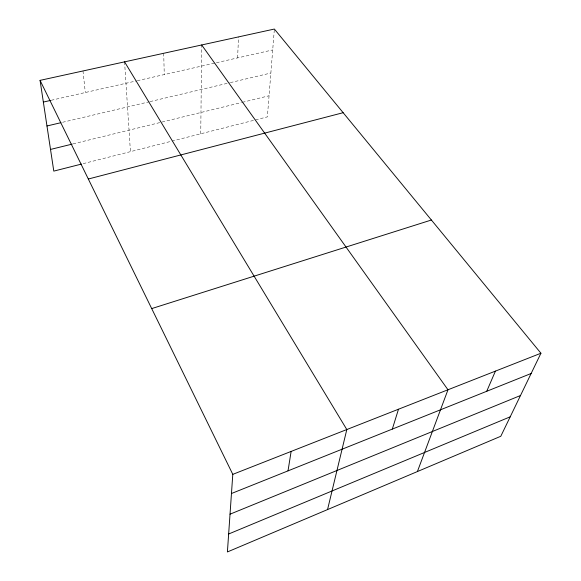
<?xml version="1.0" encoding="UTF-8"?>
<svg xmlns="http://www.w3.org/2000/svg" width="581" height="581" viewBox="0 0 581 581"><rect width="100%" height="100%" fill="white"/><g stroke="black" fill="none" stroke-linecap="round" stroke-linejoin="round"><path stroke-width="0.44" stroke-dasharray="2.9 2.18" d="M200.75 133.79L201.665 45.855M237.585 57.904L238.551 36.893M274.297 29.922L267.376 116.875L172.143 141.06M83.17 163.653L171.272 141.277M73.032 143.899L161.162 122.264M162.034 122.046L241.5 102.532M242.364 102.321L269.054 95.763M62.625 122.279L149.244 101.791M150.116 101.588L229.459 82.822M230.345 82.611L270.862 73.024M51.215 100.273L136.412 80.904M137.283 80.708L215.558 62.915M216.437 62.712L272.7 49.922M82.989 70.969L85.305 92.524M124.574 61.862L130.434 151.648M163.704 53.285L164.263 74.571"/><path stroke-width="0.87" d="M40.067 80.367L232.792 474.357L227.403 551.95L500.8 436.266L540.933 353.233L274.363 29.05L40.067 80.367L53.793 171.112L81.442 164.089M288.016 470.864L291.125 451.43M327.553 509.573L346.813 429.541L124.574 61.862M392.313 429.09L398.486 409.227M417.405 471.554L447.98 389.771L201.68 44.969M486.733 391.274L495.419 371.128M228.645 534.004L510.198 416.824M230.025 514.185L520.496 395.516M231.456 493.516L531.143 373.489M232.792 474.357L540.933 353.233M151.706 308.591L431.392 220.017M88.319 179.013L343.146 112.699M50.518 149.433L72.167 144.117M46.967 125.983L60.889 122.693M43.35 102.067L50.344 100.477"/></g></svg>
